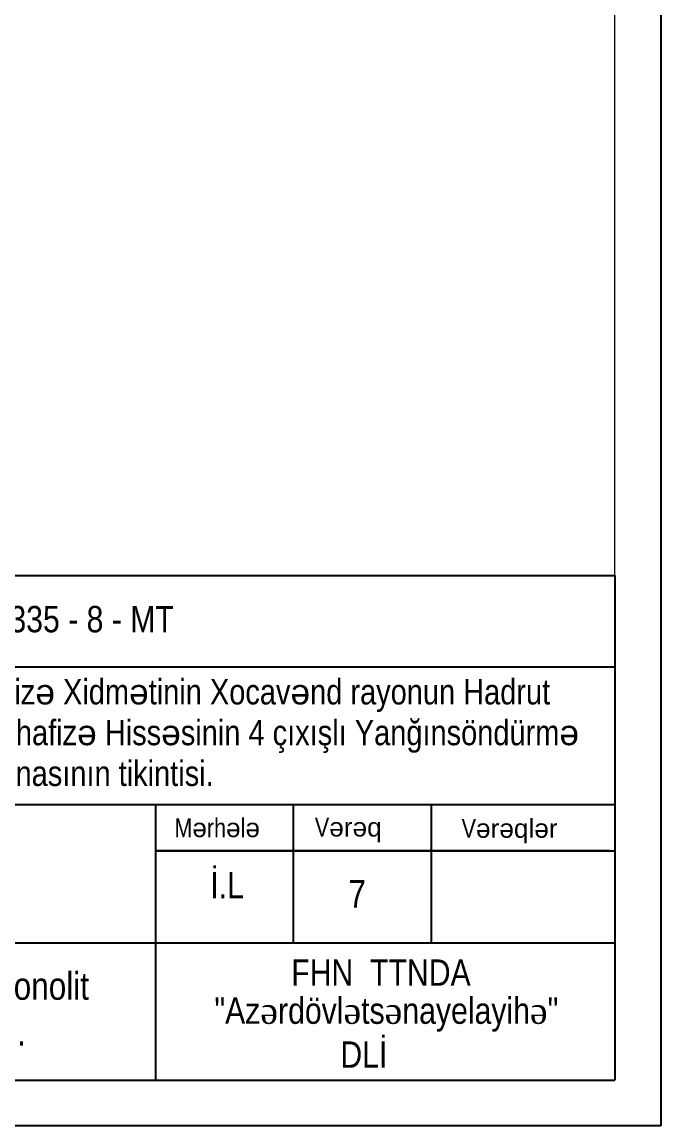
# Model space of a CAD drawing. Header units: millimetres. Extents: x 806395 to 1617731, y -246149 to 193681.
# Drawn here: x 1610745 to 1617712, y -122381 to -110333 of the extents above; entities that cross this region are included whole.
import ezdxf

# ---------------------------------------------------------------- set-up
doc = ezdxf.new("R2010")
doc.units = ezdxf.units.MM
doc.layers.add('0_Ном._пера__7', color=7, linetype='Continuous', lineweight=25)
doc.layers.add('перегородка_Ном._пера__1', color=7, linetype='Continuous', lineweight=5)
doc.styles.add('style6', font='ARIALN.TTF', dxfattribs={"height": 300})

# ---------------------------------------------------------------- blocks, each defined once
blk = doc.blocks.new('vververvg')
at = {"color": 0, "lineweight": 25}
for p, q in [((1617734, -20955), (1617734, -50629)), ((1617734, -50629), (1575731, -50629))]:
    blk.add_line(p, q, dxfattribs=at)
at = {"color": 0, "lineweight": 5, "ltscale": 15}
blk.add_line((1617212, -50106), (1617212, -21477), dxfattribs=at)
at = {"lineweight": 25, "ltscale": 15}
for p, q in [((1597882, -44361), (1617212, -44361)), ((1617212, -44361), (1617212, -50106)), ((1604674, -45402), (1617213, -45402)), ((1604674, -46969), (1617211, -46969)), ((1611988, -50106), (1611988, -46964)), ((1613550, -46975), (1613550, -48543)), ((1615122, -46972), (1615122, -48538)), ((1617150, -47496), (1611988, -47496)), ((1611988, -47496), (1617212, -47496)), ((1604678, -48542), (1617205, -48542))]:
    blk.add_line(p, q, dxfattribs=at)
at = {"lineweight": 5, "ltscale": 15}
blk.add_line((1617212, -44361), (1617212, -44361), dxfattribs=at)
at = {"color": 0, "lineweight": 25, "ltscale": 15}
blk.add_line((1577821, -50106), (1617212, -50106), dxfattribs=at)
at = {"lineweight": 25, "attachment_point": 1, "style": 'style6'}
for s, insert, char_height, width in [('M{\\fArial|b0|i0|c0|p34;ə}rh{\\fArial|b0|i0|c0|p34;ə}l{\\fArial|b0|i0|c0|p34;ə}', (1612199, -47127), 213.61, 6455.66), ('V{\\fArial|b0|i0|c0|p34;ə\\fArial|b0|i0|c238|p34;r\\fArial|b0|i0|c0|p34;ə\\fArial|b0|i0|c238|p34;q}', (1613797, -47120), 213.61, 6455.66), ('V{\\fArial|b0|i0|c0|p34;ə\\fArial|b0|i0|c238|p34;r\\fArial|b0|i0|c0|p34;ə\\fArial|b0|i0|c238|p34;ql\\fArial|b0|i0|c0|p34;ə\\fArial|b0|i0|c238|p34;r}', (1615467, -47134), 213.615, 6455.66), ('{\\fArial Narrow|b0|i0|c238|p34;İ}.L{\\fArial Narrow|b0|i0|c186|p34;      }', (1612607, -47738), 300, 10555.18)]:
    blk.add_mtext(s, dxfattribs=dict(at, insert=insert, char_height=char_height, width=width))
at = {"ltscale": 15, "insert": (1613146, -48733), "char_height": 300, "attachment_point": 1, "style": 'style6'}
blk.add_mtext('  {\\fArial Narrow|b0|i0|c238|p34;  FHN  TTNDA}', dxfattribs=at)
at = {"lineweight": 25, "ltscale": 15, "insert": (1612654, -49166), "char_height": 300, "width": 9056.29, "attachment_point": 1, "style": 'style6'}
blk.add_mtext('"Az{\\fTimes New Roman|b0|i0|c238|p18;ə}rdövl{\\fTimes New Roman|b0|i0|c238|p18;ə}ts{\\fTimes New Roman|b0|i0|c238|p18;ə}nayelayih{\\fTimes New Roman|b0|i0|c238|p18;ə}"\\P               DL{\\fArial Narrow|b0|i0|c238|p34;İ}', dxfattribs=at)
at = {"layer": '0_Ном._пера__7', "linetype": 'Continuous', "insert": (1610932, -46193), "char_height": 287.847, "width": 13776.74, "attachment_point": 5, "line_spacing_factor": 0.967685, "style": 'style6'}
blk.add_mtext('{\\fArial Narrow|b0|i0|c238|p34;FHN-nin Dövl\\fArial|b0|i0|c238|p38;ə\\fArial Narrow|b0|i0|c238|p34;t Yanğından Mühafiz\\fArial|b0|i0|c238|p38;ə\\fArial Narrow|b0|i0|c238|p34; Xidm\\fArial|b0|i0|c238|p38;ə\\fArial Narrow|b0|i0|c238|p34;tinin} {\\fArial Narrow|b0|i0|c238|p34;Xocav\\fArial|b0|i0|c238|p38;ə\\fArial Narrow|b0|i0|c238|p34;nd rayonun Hadrut\\Pq\\fArial|b0|i0|c238|p38;ə\\fArial Narrow|b0|i0|c238|p34;s\\fArial|b0|i0|c238|p38;ə\\fArial Narrow|b0|i0|c238|p34;b\\fArial|b0|i0|c238|p38;ə\\fArial Narrow|b0|i0|c238|p34;sind\\fArial|b0|i0|c238|p38;ə\\fArial Narrow|b0|i0|c238|p34; Dövl\\fArial|b0|i0|c238|p38;ə\\fArial Narrow|b0|i0|c238|p34;t Yanğından Mühafiz\\fArial|b0|i0|c238|p38;ə\\fArial Narrow|b0|i0|c238|p34; Hiss\\fArial|b0|i0|c238|p38;ə\\fArial Narrow|b0|i0|c238|p34;sinin 4 çıxışlı Yanğınsöndürm\\fArial|b0|i0|c238|p38;ə\\P\\fArial Narrow|b0|i0|c238|p34; depo binasının tikintisi}.', dxfattribs=at)
at = {"layer": 'перегородка_Ном._пера__1', "linetype": 'Continuous', "insert": (1610130, -44708), "char_height": 300, "attachment_point": 1, "style": 'style6'}
blk.add_mtext('{\\fArial Narrow|b0|i0|c238|p34;9335} -{\\fArial Narrow|b0|i0|c238|p34; 8 }- {\\fArial Narrow|b0|i0|c238|p34;MT}', dxfattribs=at)

msp = doc.modelspace()

# ---------------------------------------------------------------- block references
at = {"xscale": 0.9585492227979274, "yscale": 0.9585492227979274, "zscale": 0.9585492227979274}
msp.add_blockref('vververvg', (67033.924, -73851.437), dxfattribs=at)

# ---------------------------------------------------------------- texts
at = {"insert": (1614304.245, -119697.731), "char_height": 300, "attachment_point": 1, "style": 'style6'}
msp.add_mtext_dynamic_manual_height_columns('7', width=743.87098, gutter_width=12.5, heights=[0], dxfattribs=at)
at = {"insert": (1606106.717, -120704.538), "char_height": 300, "width": 38016.51424, "attachment_point": 1, "style": 'style6'}
msp.add_mtext('\\A1;{\\fArial Narrow|b0|i0|c238|p34;Sütunların yerl\\fTimes New Roman|b0|i0|c238|p18;ə\\fArial Narrow|b0|i0|c238|p34;şm\\fTimes New Roman|b0|i0|c238|p18;ə\\fArial Narrow|b0|i0|c238|p34; sxemi. M}onolit{\\fArial Narrow|b0|i0|c238|p34;\\P      sütun S-1 v\\fTimes New Roman|b0|i0|c204|p18;ə\\fArial Narrow|b0|i0|c238|p34; material s\\fTimes New Roman|b0|i0|c238|p18;ə\\fArial Narrow|b0|i0|c238|p34;rfi.}', dxfattribs=at)

doc.saveas('drawing.dxf')
